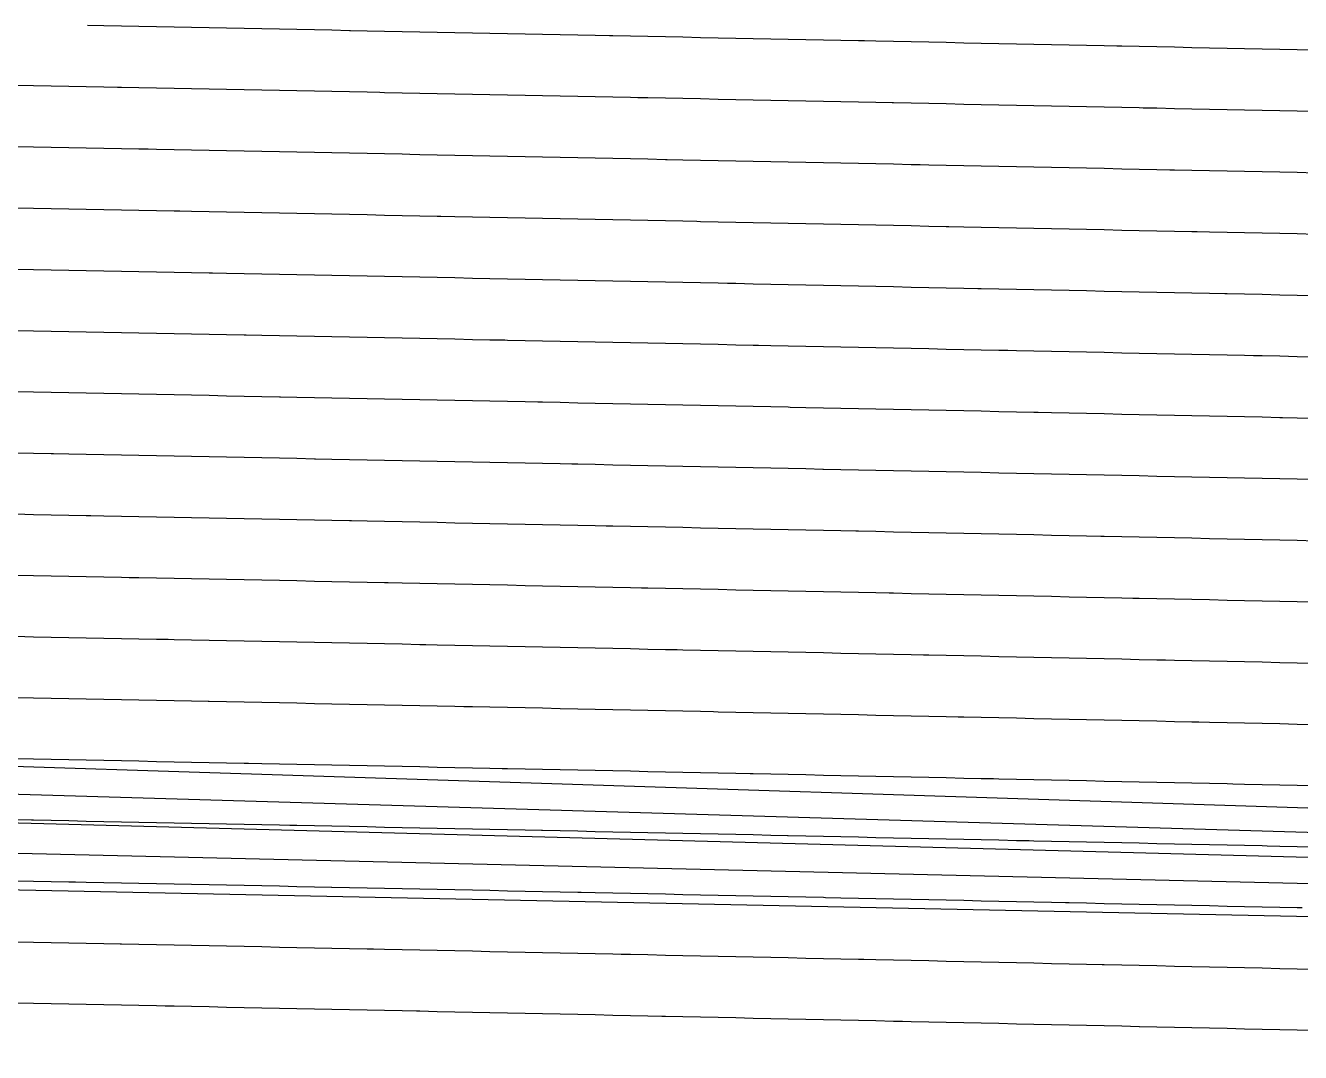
# Model space of a CAD drawing. Header units: metres. Extents: x 3387 to 5486, y 40 to 163.
# Drawn here: x 4093.7 to 4246.3, y 40 to 163 of the extents above; entities that cross this region are included whole.
import ezdxf

# ---------------------------------------------------------------- set-up
doc = ezdxf.new("R2010")
doc.units = ezdxf.units.M
for name, color, linetype in [('Contour_Level_10', 7, 'Continuous'), ('Contour_Level_11', 7, 'Continuous'), ('Contour_Level_12', 7, 'Continuous'), ('Contour_Level_13', 7, 'Continuous'), ('Contour_Level_14', 7, 'Continuous'), ('Contour_Level_15', 7, 'Continuous'), ('Contour_Level_16', 7, 'Continuous'), ('Contour_Level_17', 7, 'Continuous'), ('Contour_Level_18', 7, 'Continuous'), ('Contour_Level_19', 7, 'Continuous'), ('Contour_Level_20', 7, 'Continuous'), ('Contour_Level_21', 7, 'Continuous'), ('Contour_Level_22', 7, 'Continuous'), ('Contour_Level_23', 7, 'Continuous'), ('Contour_Level_5', 7, 'Continuous'), ('Contour_Level_6', 7, 'Continuous'), ('Contour_Level_7', 7, 'Continuous'), ('Contour_Level_8', 7, 'Continuous'), ('Contour_Level_9', 7, 'Continuous')]:
    doc.layers.add(name, color=color, linetype=linetype)

msp = doc.modelspace()

# ---------------------------------------------------------------- linework, layer by layer
at = {"layer": 'Contour_Level_10'}
msp.add_lwpolyline([(4248.05, 123.29), (4245.95, 123.33), (4243.85, 123.38), (4241.75, 123.42), (4240.7, 123.44), (4239.65, 123.46), (4237.55, 123.51), (4235.44, 123.55), (4233.34, 123.6), (4231.24, 123.64), (4229.14, 123.69), (4227.04, 123.73), (4224.94, 123.77), (4222.84, 123.82), (4220.74, 123.86), (4218.64, 123.91), (4216.53, 123.95), (4214.43, 123.99), (4212.33, 124.04), (4211.29, 124.06), (4210.23, 124.08), (4208.13, 124.13), (4206.03, 124.17), (4203.93, 124.21), (4201.83, 124.26), (4199.73, 124.3), (4197.63, 124.34), (4195.52, 124.39), (4193.42, 124.43), (4191.32, 124.48), (4189.22, 124.52), (4187.12, 124.56), (4185.02, 124.61), (4182.92, 124.65), (4181.46, 124.68), (4180.82, 124.69), (4178.72, 124.73), (4176.61, 124.78), (4174.51, 124.82), (4172.41, 124.86), (4170.31, 124.91), (4168.21, 124.95), (4166.11, 124.99), (4164.01, 125.03), (4161.91, 125.08), (4159.81, 125.12), (4157.7, 125.16), (4155.6, 125.21), (4153.5, 125.25), (4151.4, 125.29), (4151.09, 125.3), (4149.3, 125.33), (4147.2, 125.37), (4145.1, 125.42), (4143, 125.46), (4140.9, 125.5), (4138.79, 125.54), (4136.69, 125.59), (4134.59, 125.63), (4132.49, 125.67), (4130.39, 125.71), (4128.29, 125.75), (4126.19, 125.79), (4124.09, 125.84), (4121.99, 125.88), (4120.1, 125.91), (4119.88, 125.92), (4117.78, 125.96), (4115.68, 126), (4113.58, 126.04), (4111.48, 126.08), (4109.38, 126.13), (4107.28, 126.17), (4105.18, 126.21), (4103.08, 126.25), (4100.97, 126.29), (4098.87, 126.33), (4096.77, 126.37), (4094.67, 126.41), (4092.57, 126.45)], dxfattribs=at)
at = {"layer": 'Contour_Level_11'}
msp.add_lwpolyline([(4248.05, 115.94), (4245.95, 115.99), (4244.17, 116.03), (4243.85, 116.03), (4241.75, 116.08), (4239.65, 116.12), (4237.55, 116.17), (4235.44, 116.21), (4233.34, 116.25), (4231.24, 116.3), (4229.14, 116.34), (4227.04, 116.39), (4224.94, 116.43), (4222.84, 116.48), (4220.74, 116.52), (4218.64, 116.57), (4216.53, 116.61), (4214.93, 116.64), (4214.43, 116.65), (4212.33, 116.7), (4210.23, 116.74), (4208.13, 116.79), (4206.03, 116.83), (4203.93, 116.87), (4201.83, 116.92), (4199.73, 116.96), (4197.63, 117), (4195.52, 117.05), (4193.42, 117.09), (4191.32, 117.14), (4189.22, 117.18), (4187.12, 117.22), (4185.26, 117.26), (4185.02, 117.27), (4182.92, 117.31), (4180.82, 117.35), (4178.72, 117.4), (4176.61, 117.44), (4174.51, 117.48), (4172.41, 117.53), (4170.31, 117.57), (4168.21, 117.61), (4166.11, 117.65), (4164.01, 117.7), (4161.91, 117.74), (4159.81, 117.78), (4157.7, 117.83), (4155.6, 117.87), (4155.05, 117.88), (4153.5, 117.91), (4151.4, 117.95), (4149.3, 118), (4147.2, 118.04), (4145.1, 118.08), (4143, 118.12), (4140.9, 118.16), (4138.79, 118.21), (4136.69, 118.25), (4134.59, 118.29), (4132.49, 118.33), (4130.39, 118.37), (4128.29, 118.42), (4126.19, 118.46), (4124.22, 118.5), (4124.09, 118.5), (4121.99, 118.54), (4119.88, 118.58), (4117.78, 118.62), (4115.68, 118.67), (4113.58, 118.71), (4111.48, 118.75), (4109.38, 118.79), (4107.28, 118.83), (4105.18, 118.87), (4103.08, 118.91), (4100.97, 118.95), (4098.87, 119), (4096.77, 119.04), (4094.67, 119.08), (4092.66, 119.12)], dxfattribs=at)
at = {"layer": 'Contour_Level_12'}
msp.add_lwpolyline([(4247.72, 108.61), (4245.95, 108.65), (4243.85, 108.69), (4241.75, 108.74), (4239.65, 108.78), (4237.55, 108.83), (4235.44, 108.87), (4233.34, 108.91), (4231.24, 108.96), (4229.14, 109), (4227.04, 109.05), (4224.94, 109.09), (4222.84, 109.14), (4220.74, 109.18), (4218.64, 109.23), (4218.64, 109.23), (4216.53, 109.27), (4214.43, 109.31), (4212.33, 109.36), (4210.23, 109.4), (4208.13, 109.45), (4206.03, 109.49), (4203.93, 109.54), (4201.83, 109.58), (4199.73, 109.62), (4197.63, 109.67), (4195.52, 109.71), (4193.42, 109.76), (4191.32, 109.8), (4189.22, 109.84), (4189.14, 109.84), (4187.12, 109.89), (4185.02, 109.93), (4182.92, 109.97), (4180.82, 110.02), (4178.72, 110.06), (4176.61, 110.1), (4174.51, 110.15), (4172.41, 110.19), (4170.31, 110.23), (4168.21, 110.28), (4166.11, 110.32), (4164.01, 110.36), (4161.91, 110.41), (4159.81, 110.45), (4159.1, 110.46), (4157.7, 110.49), (4155.6, 110.53), (4153.5, 110.58), (4151.4, 110.62), (4149.3, 110.66), (4147.2, 110.7), (4145.1, 110.75), (4143, 110.79), (4140.9, 110.83), (4138.79, 110.87), (4136.69, 110.92), (4134.59, 110.96), (4132.49, 111), (4130.39, 111.04), (4128.43, 111.08), (4128.29, 111.08), (4126.19, 111.13), (4124.09, 111.17), (4121.99, 111.21), (4119.88, 111.25), (4117.78, 111.29), (4115.68, 111.33), (4113.58, 111.37), (4111.48, 111.42), (4109.38, 111.46), (4107.28, 111.5), (4105.18, 111.54), (4103.08, 111.58), (4100.97, 111.62), (4098.87, 111.66), (4097.03, 111.7), (4096.77, 111.7), (4094.67, 111.74), (4092.57, 111.79)], dxfattribs=at)
at = {"layer": 'Contour_Level_13'}
msp.add_lwpolyline([(4248.05, 101.26), (4245.95, 101.31), (4243.85, 101.35), (4241.75, 101.4), (4239.65, 101.44), (4237.55, 101.49), (4235.44, 101.53), (4233.34, 101.58), (4231.24, 101.62), (4229.14, 101.67), (4227.04, 101.71), (4224.94, 101.76), (4222.84, 101.8), (4222.42, 101.81), (4220.74, 101.84), (4218.64, 101.89), (4216.53, 101.93), (4214.43, 101.98), (4212.33, 102.02), (4210.23, 102.07), (4208.13, 102.11), (4206.03, 102.16), (4203.93, 102.2), (4201.83, 102.24), (4199.73, 102.29), (4197.63, 102.33), (4195.52, 102.38), (4193.42, 102.42), (4193.09, 102.43), (4191.32, 102.46), (4189.22, 102.51), (4187.12, 102.55), (4185.02, 102.6), (4182.92, 102.64), (4180.82, 102.68), (4178.72, 102.73), (4176.61, 102.77), (4174.51, 102.81), (4172.41, 102.86), (4170.31, 102.9), (4168.21, 102.94), (4166.11, 102.99), (4164.01, 103.03), (4163.23, 103.05), (4161.91, 103.07), (4159.81, 103.12), (4157.7, 103.16), (4155.6, 103.2), (4153.5, 103.24), (4151.4, 103.29), (4149.3, 103.33), (4147.2, 103.37), (4145.1, 103.41), (4143, 103.46), (4140.9, 103.5), (4138.79, 103.54), (4136.69, 103.58), (4134.59, 103.63), (4132.74, 103.66), (4132.49, 103.67), (4130.39, 103.71), (4128.29, 103.75), (4126.19, 103.79), (4124.09, 103.84), (4121.99, 103.88), (4119.88, 103.92), (4117.78, 103.96), (4115.68, 104), (4113.58, 104.04), (4111.48, 104.09), (4109.38, 104.13), (4107.28, 104.17), (4105.18, 104.21), (4103.08, 104.25), (4101.52, 104.28), (4100.97, 104.29), (4098.87, 104.33), (4096.77, 104.37), (4094.67, 104.41), (4092.57, 104.46)], dxfattribs=at)
at = {"layer": 'Contour_Level_14'}
msp.add_lwpolyline([(4248.05, 93.92), (4245.95, 93.97), (4243.85, 94.02), (4241.75, 94.06), (4239.65, 94.11), (4237.55, 94.15), (4235.44, 94.2), (4233.34, 94.24), (4231.24, 94.29), (4229.14, 94.33), (4227.04, 94.38), (4226.27, 94.39), (4224.94, 94.42), (4222.84, 94.47), (4220.74, 94.51), (4218.64, 94.55), (4216.53, 94.6), (4214.43, 94.64), (4212.33, 94.69), (4210.23, 94.73), (4208.13, 94.78), (4206.03, 94.82), (4203.93, 94.87), (4201.83, 94.91), (4199.73, 94.95), (4197.63, 95), (4197.11, 95.01), (4195.52, 95.04), (4193.42, 95.09), (4191.32, 95.13), (4189.22, 95.18), (4187.12, 95.22), (4185.02, 95.26), (4182.92, 95.31), (4180.82, 95.35), (4178.72, 95.39), (4176.61, 95.44), (4174.51, 95.48), (4172.41, 95.53), (4170.31, 95.57), (4168.21, 95.61), (4167.43, 95.63), (4166.11, 95.66), (4164.01, 95.7), (4161.91, 95.74), (4159.81, 95.79), (4157.7, 95.83), (4155.6, 95.87), (4153.5, 95.91), (4151.4, 95.96), (4149.3, 96), (4147.2, 96.04), (4145.1, 96.09), (4143, 96.13), (4140.9, 96.17), (4138.79, 96.21), (4137.13, 96.25), (4136.69, 96.26), (4134.59, 96.3), (4132.49, 96.34), (4130.39, 96.38), (4128.29, 96.42), (4126.19, 96.47), (4124.09, 96.51), (4121.99, 96.55), (4119.88, 96.59), (4117.78, 96.63), (4115.68, 96.68), (4113.58, 96.72), (4111.48, 96.76), (4109.38, 96.8), (4107.28, 96.84), (4106.1, 96.86), (4105.18, 96.88), (4103.08, 96.92), (4100.97, 96.96), (4098.87, 97.01), (4096.77, 97.05), (4094.67, 97.09), (4092.57, 97.13)], dxfattribs=at)
at = {"layer": 'Contour_Level_15'}
msp.add_lwpolyline([(4248.05, 86.59), (4245.95, 86.64), (4243.85, 86.68), (4241.75, 86.73), (4239.65, 86.77), (4237.55, 86.82), (4235.44, 86.86), (4233.34, 86.91), (4231.24, 86.95), (4230.19, 86.97), (4229.14, 87), (4227.04, 87.04), (4224.94, 87.09), (4222.84, 87.13), (4220.74, 87.18), (4218.64, 87.22), (4216.53, 87.27), (4214.43, 87.31), (4212.33, 87.36), (4210.23, 87.4), (4208.13, 87.45), (4206.03, 87.49), (4203.93, 87.54), (4201.83, 87.58), (4201.2, 87.59), (4199.73, 87.62), (4197.63, 87.67), (4195.52, 87.71), (4193.42, 87.76), (4191.32, 87.8), (4189.22, 87.85), (4187.12, 87.89), (4185.02, 87.93), (4182.92, 87.98), (4180.82, 88.02), (4178.72, 88.07), (4176.61, 88.11), (4174.51, 88.15), (4172.41, 88.2), (4171.71, 88.21), (4170.31, 88.24), (4168.21, 88.28), (4166.11, 88.33), (4164.01, 88.37), (4161.91, 88.41), (4159.81, 88.46), (4157.7, 88.5), (4155.6, 88.54), (4153.5, 88.59), (4151.4, 88.63), (4149.3, 88.67), (4147.2, 88.72), (4145.1, 88.76), (4143, 88.8), (4141.61, 88.83), (4140.9, 88.84), (4138.79, 88.89), (4136.69, 88.93), (4134.59, 88.97), (4132.49, 89.01), (4130.39, 89.06), (4128.29, 89.1), (4126.19, 89.14), (4124.09, 89.18), (4121.99, 89.22), (4119.88, 89.27), (4117.78, 89.31), (4115.68, 89.35), (4113.58, 89.39), (4111.48, 89.43), (4110.79, 89.45), (4109.38, 89.48), (4107.28, 89.52), (4105.18, 89.56), (4103.08, 89.6), (4100.97, 89.64), (4098.87, 89.68), (4096.77, 89.72), (4094.67, 89.76), (4092.57, 89.81)], dxfattribs=at)
at = {"layer": 'Contour_Level_16'}
msp.add_lwpolyline([(4248.05, 79.26), (4245.95, 79.3), (4243.85, 79.35), (4241.75, 79.39), (4239.65, 79.44), (4237.55, 79.49), (4235.44, 79.53), (4234.18, 79.56), (4233.34, 79.58), (4231.24, 79.62), (4229.14, 79.67), (4227.04, 79.71), (4224.94, 79.76), (4222.84, 79.8), (4220.74, 79.85), (4218.64, 79.89), (4216.53, 79.94), (4214.43, 79.98), (4212.33, 80.03), (4210.23, 80.07), (4208.13, 80.12), (4206.03, 80.16), (4205.35, 80.18), (4203.93, 80.21), (4201.83, 80.25), (4199.73, 80.3), (4197.63, 80.34), (4195.52, 80.38), (4193.42, 80.43), (4191.32, 80.47), (4189.22, 80.52), (4187.12, 80.56), (4185.02, 80.61), (4182.92, 80.65), (4180.82, 80.69), (4178.72, 80.74), (4176.61, 80.78), (4176.05, 80.79), (4174.51, 80.83), (4172.41, 80.87), (4170.31, 80.91), (4168.21, 80.96), (4166.11, 81), (4164.01, 81.04), (4161.91, 81.09), (4159.81, 81.13), (4157.7, 81.17), (4155.6, 81.22), (4153.5, 81.26), (4151.4, 81.3), (4149.3, 81.35), (4147.2, 81.39), (4146.16, 81.41), (4145.1, 81.43), (4143, 81.48), (4140.9, 81.52), (4138.79, 81.56), (4136.69, 81.6), (4134.59, 81.65), (4132.49, 81.69), (4130.39, 81.73), (4128.29, 81.77), (4126.19, 81.82), (4124.09, 81.86), (4121.99, 81.9), (4119.88, 81.94), (4117.78, 81.99), (4115.68, 82.03), (4115.56, 82.03), (4113.58, 82.07), (4111.48, 82.11), (4109.38, 82.15), (4107.28, 82.19), (4105.18, 82.24), (4103.08, 82.28), (4100.97, 82.32), (4098.87, 82.36), (4096.77, 82.4), (4094.67, 82.44), (4092.57, 82.48)], dxfattribs=at)
at = {"layer": 'Contour_Level_17'}
msp.add_lwpolyline([(4248.05, 71.93), (4245.95, 71.97), (4243.85, 72.02), (4241.75, 72.06), (4239.65, 72.11), (4238.24, 72.14), (4237.55, 72.16), (4235.44, 72.2), (4233.34, 72.25), (4231.24, 72.29), (4229.14, 72.34), (4227.04, 72.38), (4224.94, 72.43), (4222.84, 72.47), (4220.74, 72.52), (4218.64, 72.56), (4216.53, 72.61), (4214.43, 72.65), (4212.33, 72.7), (4210.23, 72.74), (4209.58, 72.76), (4208.13, 72.79), (4206.03, 72.83), (4203.93, 72.88), (4201.83, 72.92), (4199.73, 72.97), (4197.63, 73.01), (4195.52, 73.06), (4193.42, 73.1), (4191.32, 73.15), (4189.22, 73.19), (4187.12, 73.24), (4185.02, 73.28), (4182.92, 73.33), (4180.82, 73.37), (4180.47, 73.38), (4178.72, 73.41), (4176.61, 73.46), (4174.51, 73.5), (4172.41, 73.55), (4170.31, 73.59), (4168.21, 73.63), (4166.11, 73.68), (4164.01, 73.72), (4161.91, 73.76), (4159.81, 73.81), (4157.7, 73.85), (4155.6, 73.9), (4153.5, 73.94), (4151.4, 73.98), (4150.78, 73.99), (4149.3, 74.03), (4147.2, 74.07), (4145.1, 74.11), (4143, 74.15), (4140.9, 74.2), (4138.79, 74.24), (4136.69, 74.28), (4134.59, 74.33), (4132.49, 74.37), (4130.39, 74.41), (4128.29, 74.45), (4126.19, 74.5), (4124.09, 74.54), (4121.99, 74.58), (4120.41, 74.61), (4119.88, 74.62), (4117.78, 74.67), (4115.68, 74.71), (4113.58, 74.75), (4111.48, 74.79), (4109.38, 74.83), (4107.28, 74.88), (4105.18, 74.92), (4103.08, 74.96), (4100.97, 75), (4098.87, 75.04), (4096.77, 75.08), (4094.67, 75.12), (4092.57, 75.17)], dxfattribs=at)
at = {"layer": 'Contour_Level_18'}
msp.add_lwpolyline([(4248.05, 64.6), (4245.95, 64.65), (4243.85, 64.69), (4242.37, 64.72), (4241.75, 64.74), (4239.65, 64.78), (4237.55, 64.83), (4235.44, 64.87), (4233.34, 64.92), (4231.24, 64.97), (4229.14, 65.01), (4227.04, 65.06), (4224.94, 65.1), (4222.84, 65.15), (4220.74, 65.19), (4218.64, 65.24), (4216.53, 65.28), (4214.43, 65.33), (4213.86, 65.34), (4212.33, 65.37), (4210.23, 65.42), (4208.13, 65.47), (4206.03, 65.51), (4203.93, 65.56), (4201.83, 65.6), (4199.73, 65.65), (4197.63, 65.69), (4195.52, 65.73), (4193.42, 65.78), (4191.32, 65.82), (4189.22, 65.87), (4187.12, 65.91), (4185.02, 65.96), (4184.94, 65.96), (4182.92, 66), (4180.82, 66.05), (4178.72, 66.09), (4176.61, 66.14), (4174.51, 66.18), (4172.41, 66.22), (4170.31, 66.27), (4168.21, 66.31), (4166.11, 66.36), (4164.01, 66.4), (4161.91, 66.44), (4159.81, 66.49), (4157.7, 66.53), (4155.6, 66.58), (4155.47, 66.58), (4153.5, 66.62), (4151.4, 66.66), (4149.3, 66.71), (4147.2, 66.75), (4145.1, 66.79), (4143, 66.84), (4140.9, 66.88), (4138.79, 66.92), (4136.69, 66.96), (4134.59, 67.01), (4132.49, 67.05), (4130.39, 67.09), (4128.29, 67.14), (4126.19, 67.18), (4125.34, 67.2), (4124.09, 67.22), (4121.99, 67.26), (4119.88, 67.31), (4117.78, 67.35), (4115.68, 67.39), (4113.58, 67.43), (4111.48, 67.48), (4109.38, 67.52), (4107.28, 67.56), (4105.18, 67.6), (4103.08, 67.64), (4100.97, 67.68), (4098.87, 67.73), (4096.77, 67.77), (4094.67, 67.81), (4094.43, 67.81), (4092.57, 67.85)], dxfattribs=at)
at = {"layer": 'Contour_Level_19'}
for points in [[(3386.6, 97), (5157.42, 40)], [(4246.56, 57.31), (4245.95, 57.32), (4243.85, 57.37), (4241.75, 57.41), (4239.65, 57.46), (4237.55, 57.5), (4235.44, 57.55), (4233.34, 57.6), (4231.24, 57.64), (4229.14, 57.69), (4227.04, 57.73), (4224.94, 57.78), (4222.84, 57.82), (4220.74, 57.87), (4218.64, 57.92), (4218.21, 57.92), (4216.53, 57.96), (4214.43, 58.01), (4212.33, 58.05), (4210.23, 58.1), (4208.13, 58.14), (4206.03, 58.19), (4203.93, 58.23), (4201.83, 58.28), (4199.73, 58.32), (4197.63, 58.37), (4195.52, 58.41), (4193.42, 58.46), (4191.32, 58.5), (4189.48, 58.54), (4189.22, 58.55), (4187.12, 58.59), (4185.02, 58.64), (4182.92, 58.68), (4180.82, 58.73), (4178.72, 58.77), (4176.61, 58.82), (4174.51, 58.86), (4172.41, 58.9), (4170.31, 58.95), (4168.21, 58.99), (4166.11, 59.04), (4164.01, 59.08), (4161.91, 59.13), (4160.22, 59.16), (4159.81, 59.17), (4157.7, 59.21), (4155.6, 59.26), (4153.5, 59.3), (4151.4, 59.34), (4149.3, 59.39), (4147.2, 59.43), (4145.1, 59.48), (4143, 59.52), (4140.9, 59.56), (4138.79, 59.61), (4136.69, 59.65), (4134.59, 59.69), (4132.49, 59.73), (4130.39, 59.78), (4130.33, 59.78), (4128.29, 59.82), (4126.19, 59.86), (4124.09, 59.91), (4121.99, 59.95), (4119.88, 59.99), (4117.78, 60.03), (4115.68, 60.08), (4113.58, 60.12), (4111.48, 60.16), (4109.38, 60.2), (4107.28, 60.25), (4105.18, 60.29), (4103.08, 60.33), (4100.97, 60.37), (4099.69, 60.4), (4098.87, 60.41), (4096.77, 60.45), (4094.67, 60.5), (4092.57, 60.54)]]:
    msp.add_lwpolyline(points, dxfattribs=at)
at = {"layer": 'Contour_Level_20'}
for points in [[(3386.6, 91.76), (5141.49, 40)], [(4248.05, 49.95), (4245.95, 50), (4243.85, 50.04), (4241.75, 50.09), (4239.65, 50.13), (4237.55, 50.18), (4235.44, 50.23), (4233.34, 50.27), (4231.24, 50.32), (4229.14, 50.37), (4227.04, 50.41), (4224.94, 50.46), (4222.84, 50.5), (4222.61, 50.51), (4220.74, 50.55), (4218.64, 50.59), (4216.53, 50.64), (4214.43, 50.69), (4212.33, 50.73), (4210.23, 50.78), (4208.13, 50.82), (4206.03, 50.87), (4203.93, 50.91), (4201.83, 50.96), (4199.73, 51), (4197.63, 51.05), (4195.52, 51.09), (4194.07, 51.13), (4193.42, 51.14), (4191.32, 51.18), (4189.22, 51.23), (4187.12, 51.27), (4185.02, 51.32), (4182.92, 51.36), (4180.82, 51.41), (4178.72, 51.45), (4176.61, 51.5), (4174.51, 51.54), (4172.41, 51.59), (4170.31, 51.63), (4168.21, 51.68), (4166.11, 51.72), (4165.03, 51.74), (4164.01, 51.77), (4161.91, 51.81), (4159.81, 51.85), (4157.7, 51.9), (4155.6, 51.94), (4153.5, 51.99), (4151.4, 52.03), (4149.3, 52.07), (4147.2, 52.12), (4145.1, 52.16), (4143, 52.2), (4140.9, 52.25), (4138.79, 52.29), (4136.69, 52.33), (4135.38, 52.36), (4134.59, 52.38), (4132.49, 52.42), (4130.39, 52.46), (4128.29, 52.51), (4126.19, 52.55), (4124.09, 52.59), (4121.99, 52.64), (4119.88, 52.68), (4117.78, 52.72), (4115.68, 52.76), (4113.58, 52.81), (4111.48, 52.85), (4109.38, 52.89), (4107.28, 52.93), (4105.18, 52.98), (4105.02, 52.98), (4103.08, 53.02), (4100.97, 53.06), (4098.87, 53.1), (4096.77, 53.15), (4094.67, 53.19), (4092.57, 53.23)]]:
    msp.add_lwpolyline(points, dxfattribs=at)
at = {"layer": 'Contour_Level_21'}
for points in [[(3386.6, 86.31), (5126, 40)], [(4248.05, 42.63), (4245.95, 42.68), (4243.85, 42.72), (4241.75, 42.77), (4239.65, 42.81), (4237.55, 42.86), (4235.44, 42.91), (4233.34, 42.95), (4231.24, 43), (4229.14, 43.05), (4227.07, 43.09), (4227.04, 43.09), (4224.94, 43.14), (4222.84, 43.18), (4220.74, 43.23), (4218.64, 43.28), (4216.53, 43.32), (4214.43, 43.37), (4212.33, 43.41), (4210.23, 43.46), (4208.13, 43.5), (4206.03, 43.55), (4203.93, 43.6), (4201.83, 43.64), (4199.73, 43.69), (4198.71, 43.71), (4197.63, 43.73), (4195.52, 43.78), (4193.42, 43.82), (4191.32, 43.87), (4189.22, 43.91), (4187.12, 43.96), (4185.02, 44), (4182.92, 44.05), (4180.82, 44.09), (4178.72, 44.14), (4176.61, 44.18), (4174.51, 44.23), (4172.41, 44.27), (4170.31, 44.32), (4169.89, 44.33), (4168.21, 44.36), (4166.11, 44.41), (4164.01, 44.45), (4161.91, 44.5), (4159.81, 44.54), (4157.7, 44.58), (4155.6, 44.63), (4153.5, 44.67), (4151.4, 44.72), (4149.3, 44.76), (4147.2, 44.8), (4145.1, 44.85), (4143, 44.89), (4140.9, 44.94), (4140.49, 44.94), (4138.79, 44.98), (4136.69, 45.02), (4134.59, 45.07), (4132.49, 45.11), (4130.39, 45.15), (4128.29, 45.2), (4126.19, 45.24), (4124.09, 45.28), (4121.99, 45.33), (4119.88, 45.37), (4117.78, 45.41), (4115.68, 45.46), (4113.58, 45.5), (4111.48, 45.54), (4110.41, 45.56), (4109.38, 45.58), (4107.28, 45.63), (4105.18, 45.67), (4103.08, 45.71), (4100.97, 45.75), (4098.87, 45.8), (4096.77, 45.84), (4094.67, 45.88), (4092.57, 45.92)]]:
    msp.add_lwpolyline(points, dxfattribs=at)
at = {"layer": 'Contour_Level_22'}
msp.add_lwpolyline([(3386.6, 80.45), (5110.37, 40)], dxfattribs=at)
at = {"layer": 'Contour_Level_23'}
msp.add_lwpolyline([(3386.6, 74.05), (5037.4, 40)], dxfattribs=at)
at = {"layer": 'Contour_Level_5'}
msp.add_lwpolyline([(4248.05, 160.04), (4245.95, 160.08), (4243.85, 160.13), (4241.75, 160.17), (4239.65, 160.21), (4237.55, 160.26), (4235.44, 160.3), (4233.34, 160.34), (4231.24, 160.39), (4229.14, 160.43), (4227.04, 160.47), (4224.94, 160.52), (4224.37, 160.53), (4222.84, 160.56), (4220.74, 160.6), (4218.64, 160.65), (4216.53, 160.69), (4214.43, 160.73), (4212.33, 160.77), (4210.23, 160.82), (4208.13, 160.86), (4206.03, 160.9), (4203.93, 160.95), (4201.83, 160.99), (4199.73, 161.03), (4197.63, 161.08), (4195.52, 161.12), (4194.16, 161.15), (4193.42, 161.16), (4191.32, 161.2), (4189.22, 161.25), (4187.12, 161.29), (4185.02, 161.33), (4182.92, 161.37), (4180.82, 161.42), (4178.72, 161.46), (4176.61, 161.5), (4174.51, 161.54), (4172.41, 161.59), (4170.31, 161.63), (4168.21, 161.67), (4166.11, 161.71), (4164.01, 161.76), (4163.6, 161.76), (4161.91, 161.8), (4159.81, 161.84), (4157.7, 161.88), (4155.6, 161.92), (4153.5, 161.97), (4151.4, 162.01), (4149.3, 162.05), (4147.2, 162.09), (4145.1, 162.13), (4143, 162.18), (4140.9, 162.22), (4138.79, 162.26), (4136.69, 162.3), (4134.59, 162.34), (4132.62, 162.38), (4132.49, 162.38), (4130.39, 162.43), (4128.29, 162.47), (4126.19, 162.51), (4124.09, 162.55), (4121.99, 162.59), (4119.88, 162.63), (4117.78, 162.67), (4115.68, 162.72), (4113.58, 162.76), (4111.48, 162.8), (4109.38, 162.84), (4107.28, 162.88), (4105.18, 162.92), (4103.08, 162.96), (4101.13, 163)], dxfattribs=at)
at = {"layer": 'Contour_Level_6'}
msp.add_lwpolyline([(4248.05, 152.68), (4245.95, 152.73), (4243.85, 152.77), (4241.75, 152.82), (4239.65, 152.86), (4237.55, 152.9), (4235.44, 152.95), (4233.34, 152.99), (4231.24, 153.03), (4229.14, 153.08), (4227.51, 153.11), (4227.04, 153.12), (4224.94, 153.16), (4222.84, 153.21), (4220.74, 153.25), (4218.64, 153.29), (4216.53, 153.34), (4214.43, 153.38), (4212.33, 153.42), (4210.23, 153.47), (4208.13, 153.51), (4206.03, 153.55), (4203.93, 153.6), (4201.83, 153.64), (4199.73, 153.68), (4197.63, 153.72), (4197.44, 153.73), (4195.52, 153.77), (4193.42, 153.81), (4191.32, 153.85), (4189.22, 153.9), (4187.12, 153.94), (4185.02, 153.98), (4182.92, 154.02), (4180.82, 154.07), (4178.72, 154.11), (4176.61, 154.15), (4174.51, 154.2), (4172.41, 154.24), (4170.31, 154.28), (4168.21, 154.32), (4167.01, 154.35), (4166.11, 154.36), (4164.01, 154.41), (4161.91, 154.45), (4159.81, 154.49), (4157.7, 154.53), (4155.6, 154.58), (4153.5, 154.62), (4151.4, 154.66), (4149.3, 154.7), (4147.2, 154.74), (4145.1, 154.79), (4143, 154.83), (4140.9, 154.87), (4138.79, 154.91), (4136.69, 154.95), (4136.12, 154.96), (4134.59, 155), (4132.49, 155.04), (4130.39, 155.08), (4128.29, 155.12), (4126.19, 155.16), (4124.09, 155.2), (4121.99, 155.24), (4119.88, 155.29), (4117.78, 155.33), (4115.68, 155.37), (4113.58, 155.41), (4111.48, 155.45), (4109.38, 155.49), (4107.28, 155.53), (4105.18, 155.57), (4104.7, 155.58), (4103.08, 155.61), (4100.97, 155.66), (4098.87, 155.7), (4096.77, 155.74), (4094.67, 155.78), (4092.57, 155.82)], dxfattribs=at)
at = {"layer": 'Contour_Level_7'}
msp.add_lwpolyline([(4248.05, 145.33), (4245.95, 145.38), (4243.85, 145.42), (4241.75, 145.46), (4239.65, 145.51), (4237.55, 145.55), (4235.44, 145.59), (4233.34, 145.64), (4231.24, 145.68), (4230.71, 145.69), (4229.14, 145.73), (4227.04, 145.77), (4224.94, 145.81), (4222.84, 145.86), (4220.74, 145.9), (4218.64, 145.94), (4216.53, 145.99), (4214.43, 146.03), (4212.33, 146.07), (4210.23, 146.12), (4208.13, 146.16), (4206.03, 146.2), (4203.93, 146.25), (4201.83, 146.29), (4200.8, 146.31), (4199.73, 146.33), (4197.63, 146.38), (4195.52, 146.42), (4193.42, 146.46), (4191.32, 146.51), (4189.22, 146.55), (4187.12, 146.59), (4185.02, 146.63), (4182.92, 146.68), (4180.82, 146.72), (4178.72, 146.76), (4176.61, 146.81), (4174.51, 146.85), (4172.41, 146.89), (4170.51, 146.93), (4170.31, 146.93), (4168.21, 146.98), (4166.11, 147.02), (4164.01, 147.06), (4161.91, 147.1), (4159.81, 147.15), (4157.7, 147.19), (4155.6, 147.23), (4153.5, 147.27), (4151.4, 147.31), (4149.3, 147.36), (4147.2, 147.4), (4145.1, 147.44), (4143, 147.48), (4140.9, 147.52), (4139.73, 147.55), (4138.79, 147.57), (4136.69, 147.61), (4134.59, 147.65), (4132.49, 147.69), (4130.39, 147.73), (4128.29, 147.77), (4126.19, 147.82), (4124.09, 147.86), (4121.99, 147.9), (4119.88, 147.94), (4117.78, 147.98), (4115.68, 148.02), (4113.58, 148.06), (4111.48, 148.11), (4109.38, 148.15), (4108.38, 148.17), (4107.28, 148.19), (4105.18, 148.23), (4103.08, 148.27), (4100.97, 148.31), (4098.87, 148.35), (4096.77, 148.39), (4094.67, 148.43), (4092.57, 148.47)], dxfattribs=at)
at = {"layer": 'Contour_Level_8'}
msp.add_lwpolyline([(4248.05, 137.98), (4245.95, 138.03), (4243.85, 138.07), (4241.75, 138.11), (4239.65, 138.16), (4237.55, 138.2), (4235.44, 138.25), (4233.97, 138.28), (4233.34, 138.29), (4231.24, 138.33), (4229.14, 138.38), (4227.04, 138.42), (4224.94, 138.46), (4222.84, 138.51), (4220.74, 138.55), (4218.64, 138.6), (4216.53, 138.64), (4214.43, 138.68), (4212.33, 138.73), (4210.23, 138.77), (4208.13, 138.81), (4206.03, 138.86), (4204.23, 138.89), (4203.93, 138.9), (4201.83, 138.94), (4199.73, 138.99), (4197.63, 139.03), (4195.52, 139.07), (4193.42, 139.12), (4191.32, 139.16), (4189.22, 139.2), (4187.12, 139.25), (4185.02, 139.29), (4182.92, 139.33), (4180.82, 139.38), (4178.72, 139.42), (4176.61, 139.46), (4174.51, 139.5), (4174.08, 139.51), (4172.41, 139.55), (4170.31, 139.59), (4168.21, 139.63), (4166.11, 139.67), (4164.01, 139.72), (4161.91, 139.76), (4159.81, 139.8), (4157.7, 139.84), (4155.6, 139.89), (4153.5, 139.93), (4151.4, 139.97), (4149.3, 140.01), (4147.2, 140.06), (4145.1, 140.1), (4143.42, 140.13), (4143, 140.14), (4140.9, 140.18), (4138.79, 140.22), (4136.69, 140.26), (4134.59, 140.31), (4132.49, 140.35), (4130.39, 140.39), (4128.29, 140.43), (4126.19, 140.47), (4124.09, 140.51), (4121.99, 140.56), (4119.88, 140.6), (4117.78, 140.64), (4115.68, 140.68), (4113.58, 140.72), (4112.18, 140.75), (4111.48, 140.76), (4109.38, 140.8), (4107.28, 140.84), (4105.18, 140.89), (4103.08, 140.93), (4100.97, 140.97), (4098.87, 141.01), (4096.77, 141.05), (4094.67, 141.09), (4092.57, 141.13)], dxfattribs=at)
at = {"layer": 'Contour_Level_9'}
msp.add_lwpolyline([(4248.05, 130.63), (4245.95, 130.68), (4243.85, 130.72), (4241.75, 130.77), (4239.65, 130.81), (4237.55, 130.85), (4237.3, 130.86), (4235.44, 130.9), (4233.34, 130.94), (4231.24, 130.99), (4229.14, 131.03), (4227.04, 131.07), (4224.94, 131.12), (4222.84, 131.16), (4220.74, 131.21), (4218.64, 131.25), (4216.53, 131.29), (4214.43, 131.34), (4212.33, 131.38), (4210.23, 131.43), (4208.13, 131.47), (4207.73, 131.48), (4206.03, 131.51), (4203.93, 131.56), (4201.83, 131.6), (4199.73, 131.64), (4197.63, 131.69), (4195.52, 131.73), (4193.42, 131.77), (4191.32, 131.82), (4189.22, 131.86), (4187.12, 131.9), (4185.02, 131.95), (4182.92, 131.99), (4180.82, 132.03), (4178.72, 132.08), (4177.73, 132.1), (4176.61, 132.12), (4174.51, 132.16), (4172.41, 132.2), (4170.31, 132.25), (4168.21, 132.29), (4166.11, 132.33), (4164.01, 132.37), (4161.91, 132.42), (4159.81, 132.46), (4157.7, 132.5), (4155.6, 132.54), (4153.5, 132.59), (4151.4, 132.63), (4149.3, 132.67), (4147.21, 132.71), (4147.2, 132.71), (4145.1, 132.76), (4143, 132.8), (4140.9, 132.84), (4138.79, 132.88), (4136.69, 132.92), (4134.59, 132.97), (4132.49, 133.01), (4130.39, 133.05), (4128.29, 133.09), (4126.19, 133.13), (4124.09, 133.17), (4121.99, 133.22), (4119.88, 133.26), (4117.78, 133.3), (4116.09, 133.33), (4115.68, 133.34), (4113.58, 133.38), (4111.48, 133.42), (4109.38, 133.46), (4107.28, 133.5), (4105.18, 133.55), (4103.08, 133.59), (4100.97, 133.63), (4098.87, 133.67), (4096.77, 133.71), (4094.67, 133.75), (4092.57, 133.79)], dxfattribs=at)

doc.saveas('drawing.dxf')
